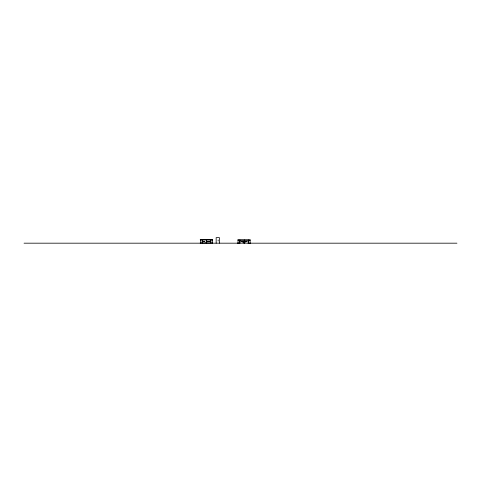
<?xml version="1.0" encoding="UTF-8"?>
<svg xmlns="http://www.w3.org/2000/svg" width="481" height="481" viewBox="0 0 481 481"><rect width="100%" height="100%" fill="white"/><g stroke="black" fill="none" stroke-linecap="round" stroke-linejoin="round"><path stroke-width="0.72" d="M200.571 243.091L200.234 243.073M237.836 243.121L238.215 243.139M238.215 243.242L237.836 243.218M237.848 243.091L238.203 243.109M212.289 242.917L212.656 242.953M212.644 243.055L212.271 243.013M249.91 243.109L250.282 243.152M250.24 243.296L249.898 243.212M243.933 243.224L243.981 241.883M248.599 243.296L248.112 243.224M244.33 241.883L244.035 241.949M244.402 241.883L244.089 241.949M209.644 241.27L207.545 241.666M209.668 241.342L207.551 241.745M247.294 241.534L245.178 241.937M244.053 241.871A9.085 1.888 -90 0 1 243.723 241.811L243.831 241.871M246.753 241.606L245.172 241.859M200.216 239.748L212.656 239.797M200.397 239.893L212.476 239.893M237.836 239.947L250.282 239.995M238.023 240.085L250.102 240.085M243.825 241.949L244.402 241.811A9.085 1.888 -90 0 1 244.071 241.871M24.05 243.182L456.95 243.182M206.463 241.757C206.878 241.642 205.453 241.582 206.361 242.983M242.953 241.859L240.855 241.462M242.947 241.937L241.348 241.684M204.792 241.612L203.229 241.27M204.786 241.69L203.204 241.342M244.342 243.23L244.3 239.947M200.577 242.917L200.234 242.881L200.589 242.947M250.09 239.995L250.09 243.182M248.551 239.947L248.551 243.182M248.214 241.27L248.214 243.182M239.911 239.947L239.911 243.182M239.797 241.24L239.797 243.182M238.029 239.947L238.029 243.182M219.408 243.182L219.408 237.626L216.161 237.626L216.161 243.182M218.14 239.989L218.14 241.005M212.464 239.797L212.464 242.983L210.925 242.983L210.925 239.893M210.588 240.524L210.588 242.983L202.285 242.983L202.285 239.748M206.674 239.748L206.674 242.983M202.17 240.524L202.17 242.983L200.397 242.983L200.403 239.748"/></g></svg>
